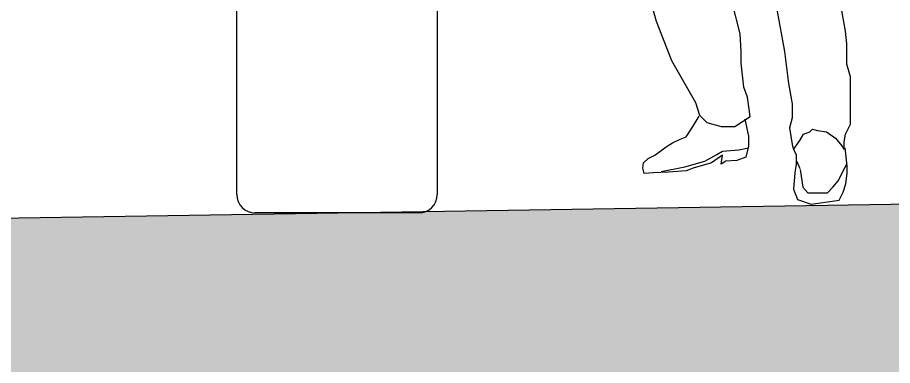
# Model space of a CAD drawing. Header units: millimetres. Extents: x 1111 to 1333, y -447 to -319.
# Drawn here: x 1281.155 to 1282.702, y -442.9 to -442.286 of the extents above; entities that cross this region are included whole.
import ezdxf

# ---------------------------------------------------------------- set-up
doc = ezdxf.new("R2010")
doc.units = ezdxf.units.MM
for name, color, linetype in [('08', 8, 'Continuous'), ('ARQ-HACHURA', 253, 'Continuous'), ('ARQ-PENA-06', 6, 'Continuous')]:
    doc.layers.add(name, color=color, linetype=linetype)

# ---------------------------------------------------------------- blocks, each defined once
blk = doc.blocks.new('scanne')
at = {"lineweight": -3}
for points in [[(2.4228, 0.5426), (2.4228, 0.0327)], [(2.0684, 0.0327), (2.0684, 0.3756)], [(2.3902, 0), (2.1011, 0)]]:
    blk.add_lwpolyline(points, dxfattribs=at)
for centre, radius, start, end in [((2.1013, 0.0329), 0.0329, 180.3573, 269.6427), ((2.39, 0.0328), 0.0328, 270.2785, 359.8815)]:
    blk.add_arc(centre, radius, start, end, dxfattribs=at)
blk = doc.blocks.new('HOMEM')
for points in [[(-0.2923, 0.3635), (-0.2811, 0.323), (-0.2541, 0.2534), (-0.2114, 0.1793), (-0.2047, 0.1568)], [(-0.1148, 0.1546), (-0.1193, 0.1883), (-0.126, 0.2062), (-0.1305, 0.2489), (-0.1305, 0.2691), (-0.1327, 0.3006), (-0.1485, 0.3635)], [(-0.0676, 0.3432), (-0.0541, 0.2691), (-0.0473, 0.213), (-0.0406, 0.177), (-0.0406, 0.1523), (-0.0451, 0.1343), (-0.0406, 0.1051), (-0.0383, 0.0962), (-0.0271, 0.1119), (-0.0204, 0.1231), (-0.0091, 0.1276), (-0.0046, 0.1321), (0.0044, 0.1299), (0.0201, 0.1276), (0.0358, 0.1164), (0.0471, 0.1029), (0.0516, 0.0962), (0.0516, 0.1096), (0.0538, 0.1231), (0.0628, 0.1411), (0.0628, 0.177), (0.0628, 0.2242), (0.0561, 0.2467), (0.0561, 0.2826), (0.0538, 0.3051), (0.0448, 0.3545)], [(-0.124, 0.15), (-0.118, 0.1199), (-0.118, 0.1018), (-0.1228, 0.0825), (-0.1385, 0.0765), (-0.1578, 0.0753), (-0.1663, 0.0705), (-0.1638, 0.0861), (-0.1831, 0.0729), (-0.2157, 0.0632), (-0.2278, 0.0584), (-0.2591, 0.056), (-0.2856, 0.0548), (-0.3025, 0.0536), (-0.3049, 0.0632), (-0.3037, 0.0729), (-0.2953, 0.0801), (-0.2832, 0.0861), (-0.2724, 0.0946), (-0.2615, 0.1018), (-0.2519, 0.1078), (-0.2398, 0.1139), (-0.2278, 0.1187), (-0.2169, 0.1355), (-0.2048, 0.1548)], [(-0.2047, 0.1568), (-0.1916, 0.144), (-0.1663, 0.1367), (-0.1421, 0.1367), (-0.1148, 0.1546)], [(-0.2724, 0.0572), (-0.2302, 0.0656), (-0.1952, 0.0753), (-0.1735, 0.0873), (-0.1638, 0.0934), (-0.1349, 0.0958), (-0.118, 0.0994)], [(-0.0383, 0.0962), (-0.0336, 0.0873), (-0.0336, 0.0705), (-0.036, 0.0548), (-0.0384, 0.0259), (-0.0312, 0.0078), (-0.0071, -0.0006), (0.0424, 0.0066), (0.0496, 0.0211), (0.0544, 0.0355), (0.0568, 0.0548), (0.0568, 0.0668), (0.0532, 0.0994)], [(-0.0264, 0.062), (-0.0324, 0.0753)], [(-0.0264, 0.0608), (-0.0215, 0.0295), (-0.0131, 0.0198), (-0.0022, 0.0198), (0.0219, 0.0198), (0.0315, 0.0295), (0.0412, 0.0415), (0.0496, 0.0584), (0.0568, 0.0717)]]:
    blk.add_lwpolyline(points)

msp = doc.modelspace()

# ---------------------------------------------------------------- hatches: boundary and pattern name
at = {"layer": 'ARQ-HACHURA'}
h = msp.add_hatch(dxfattribs=at)
h.set_pattern_fill('EARTH', color=256, scale=0.035, angle=45)
h.set_pattern_definition([(45, (70.17412, -99.25588), (0, 0.314308964), [0.22225, -0.22225]), (45, (70.11519, -99.19695), (0, 0.314308964), [0.22225, -0.22225]), (45, (70.05625, -99.13802), (0, 0.314308964), [0.22225, -0.22225]), (135, (70.05625, -99.09873), (-0.314308964, 0), [0.22225, -0.22225]), (135, (70.11519, -99.0398), (-0.314308964, 0), [0.22225, -0.22225]), (135, (70.17412, -98.98086), (-0.314308964, 0), [0.22225, -0.22225])])
h.paths.add_polyline_path([(1306.0761, -442.4238), (1294.9761, -442.4238), (1272.0582, -442.7819), (1272.0248, -443.4238), (1306.0761, -443.4238)])

# ---------------------------------------------------------------- linework, layer by layer
at = {"layer": 'ARQ-PENA-06'}
msp.add_line((1272.0379, -442.7822), (1294.9761, -442.4238), dxfattribs=at)

# ---------------------------------------------------------------- block references
msp.add_blockref('scanne', (1279.4745, -442.6309))
at = {"layer": '08'}
msp.add_blockref('HOMEM', (1282.5655, -442.615), dxfattribs=at)

doc.saveas('drawing.dxf')
